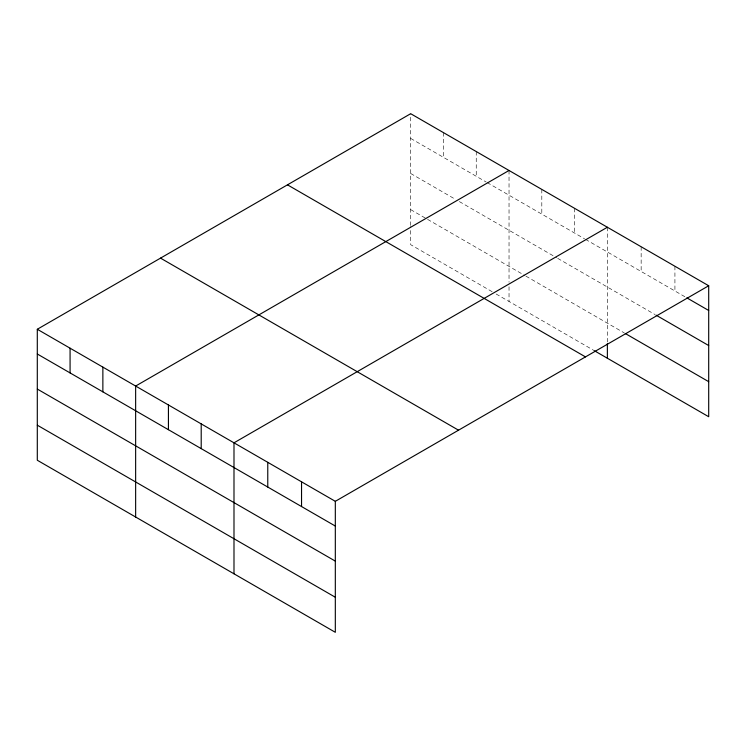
<?xml version="1.0" encoding="UTF-8"?>
<svg xmlns="http://www.w3.org/2000/svg" width="746" height="746" viewBox="0 0 746 746"><rect width="100%" height="100%" fill="white"/><g stroke="black" fill="none" stroke-linecap="round" stroke-linejoin="round"><path stroke-width="0.56" stroke-dasharray="3.73 2.8" d="M410.682 225.451L410.682 113.7M410.682 138.42L486.178 182.015M487.175 182.584L584.528 238.795M585.517 239.363L685.854 297.29M410.682 173.482L455.386 199.294M459.359 201.588L556.712 257.799M557.71 258.368L655.053 314.57M410.682 209.617L426.581 218.792M427.57 219.361L524.923 275.563M525.921 276.141L624.262 332.921M492.146 291.705L410.682 244.679L410.682 226.579M496.118 293.999L594.459 350.779M674.925 266.257L674.925 290.977M641.15 246.758L641.15 271.479M607.375 227.25L607.375 342.395M574.597 208.33L574.597 233.06M541.81 189.4L541.81 214.13M509.033 170.47L509.033 282.23M509.033 286.753L509.033 301.459M476.246 151.55L476.246 176.28M443.469 132.62L443.469 157.35"/><path stroke-width="1.12" d="M708.7 285.755L410.682 113.7L37.3 329.266L37.3 460.245L335.318 632.3L335.318 501.321L708.7 285.755L708.7 416.734L594.459 350.779M509.033 170.47L135.641 386.046L135.641 517.025M607.375 227.25L233.992 442.826L233.992 573.805M686.842 297.859L708.7 310.485M656.051 315.148L708.7 345.547M625.26 333.49L708.7 381.672M287.471 184.831L585.479 356.896M160.521 258.125L458.529 430.19M37.3 329.266L335.318 501.321M37.3 353.996L335.318 526.051M37.3 389.058L335.318 561.113M37.3 425.183L335.318 597.238M607.375 343.533L607.375 358.229M301.543 481.823L301.543 506.553M267.767 462.324L267.767 487.054M201.206 423.896L201.206 448.626M168.428 404.975L168.428 429.696M102.864 367.116L102.864 391.846M70.077 348.195L70.077 372.925"/></g></svg>
